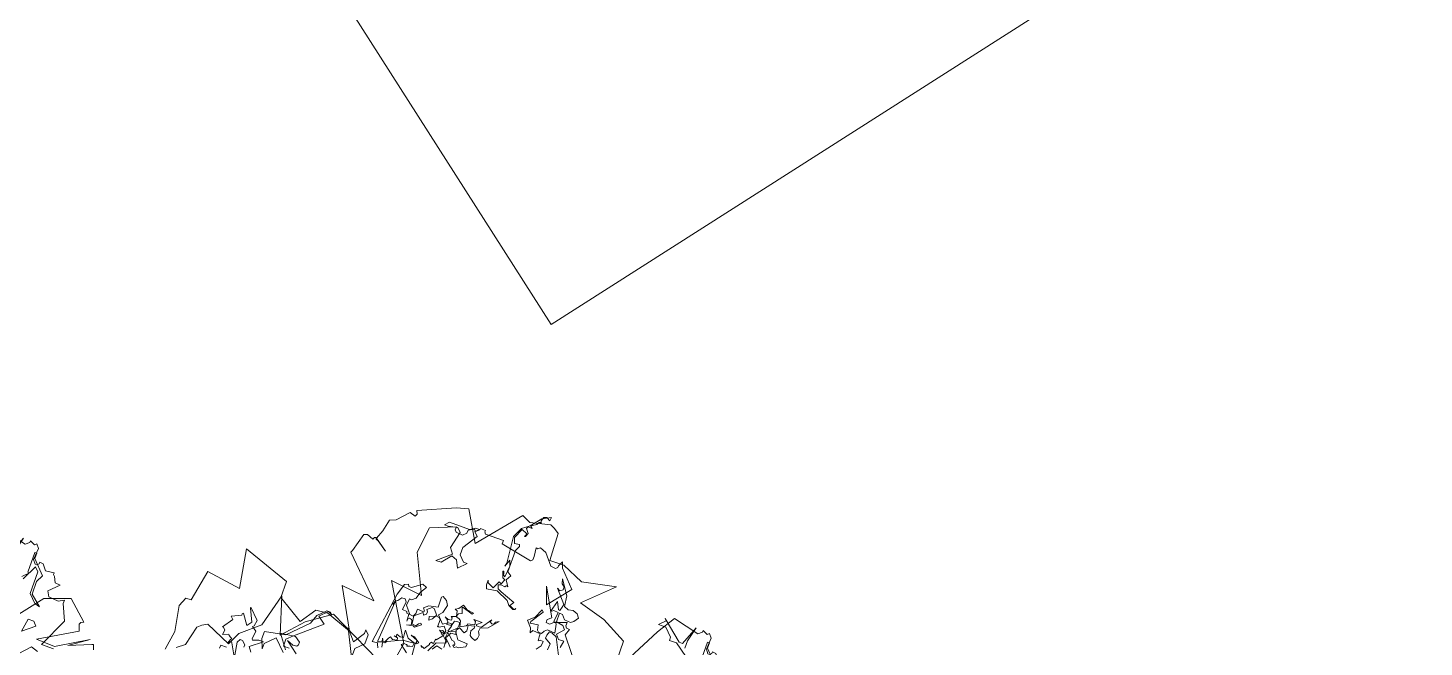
# Model space of a CAD drawing. Header units: metres. Extents: x -71 to 881, y -503 to 661.
# Drawn here: x 159.89 to 174.56, y 516.28 to 522.79 of the extents above; entities that cross this region are included whole.
import ezdxf

# ---------------------------------------------------------------- set-up
doc = ezdxf.new("R2010")
doc.units = ezdxf.units.M
doc.layers.add('04. Pisos', color=8, linetype='Continuous', lineweight=5)
doc.layers.add('ARBRE', color=100, linetype='Continuous', lineweight=13, true_color=0x00ff3f)

# ---------------------------------------------------------------- blocks, each defined once
blk = doc.blocks.new('WMF2', base_point=(0, 0.01))
at = {"color": 251, "lineweight": 0, "true_color": 0x636466}
for points in [[(81.23, -212.64), (86.45, -202.37)], [(99.88, -192.88), (107.36, -202.17), (106.64, -204.2), (107.63, -204.27), (108.14, -204.87), (108.06, -205.98), (111.91, -204.61), (112.96, -203.7), (114.06, -203.79), (114.16, -204.2), (114.12, -204.74), (112.93, -205.76), (117.77, -214.23), (115.81, -208.91), (110.13, -215.92), (115.04, -221.02), (115.66, -222.79), (116.35, -221.31), (116.39, -220.76), (116.99, -220.25), (118.51, -220.38), (121.42, -223.82), (123.45, -224.55), (124.06, -224.04), (124.6, -224.1), (124.28, -221.43), (124.37, -220.32), (124.97, -219.82), (134.84, -221.76), (134.73, -222.86), (140.59, -222.8), (140.98, -223.38), (140.96, -223.82), (142.59, -223.95), (142.62, -223.52), (143.7, -222.51), (144.2, -223.11), (145.93, -222.16), (146.02, -221.17), (147.09, -220.14), (149.19, -220.32), (149.69, -220.93), (149.6, -221.91), (157.24, -218.9), (158.3, -210.64), (152.62, -198.66), (162.76, -199.86), (152.65, -183.05), (154.26, -173.69), (175.85, -184.22), (183.13, -179.1), (188.97, -172.64), (192.5, -184.13), (195.26, -173.72), (200.97, -168.92), (202.85, -164.87), (210.8, -168.41), (212.43, -167.44), (213.62, -166.42), (215.13, -160.27), (217.5, -158.38)], [(50.55, -189.17), (54.41, -189.22), (50.23, -198.2), (52.48, -203.12), (52.39, -204.21), (54.12, -203.26), (57.28, -203.53), (58.15, -205.15), (55.25, -208.11), (56.89, -208.24), (57.74, -209.97), (58.25, -210.45), (58.2, -211), (60.88, -210.67), (62.28, -212.43), (63.37, -212.54), (63.42, -211.98), (64, -211.48), (64.56, -211.53), (65.45, -212.71), (65.14, -216.33), (66.13, -217.51), (66.73, -217.02), (68.24, -217.69), (68.28, -217.15), (69.45, -216.26), (77.76, -218.17), (81.23, -212.64), (81.23, -212.64)], [(162.25, -221.47), (162.55, -220.76), (164.41, -221.19), (167.6, -217.66), (169.53, -216.89), (170.28, -213.15), (171.44, -210.43), (167.5, -207.63), (170.63, -209.8), (171.33, -210.11), (171.53, -210.62), (172.06, -210.42), (172.36, -209.7), (174.37, -210.56), (175.39, -210.16), (176.98, -204.42), (177.29, -203.7), (165.65, -192.21), (176.34, -193.26), (169.52, -180.97), (177.55, -183.87), (181.35, -183.49), (184.59, -178.67), (192.69, -183.49), (192.69, -188.7), (207.51, -193.95), (205.44, -181.84), (216.23, -183.49), (218.11, -173.58), (219.76, -173.52), (220.92, -170.8), (219.49, -162.84), (220.49, -156.77)], [(38.94, -193.04), (39.56, -194.57), (39.97, -194.4), (46.81, -191.62), (41.05, -195.63), (50.47, -189.97), (56.38, -190.15), (44.99, -196.88), (45.76, -198.84), (45.47, -199.54), (44.55, -199.92), (50.64, -205.39), (58.51, -202.62), (66.66, -192.17)], [(89.7, -182.43), (90.01, -206.45), (97.85, -210.62), (106.23, -212.96), (97.57, -221.28), (108.11, -219.06), (114.95, -222), (119.42, -221.88), (119.84, -230.55), (121.43, -231.58), (122.86, -232.19), (129.04, -230.77), (131.8, -232.03), (142.53, -219.05), (147.98, -228.38), (151.61, -227.39), (162.65, -222.48), (162.25, -221.47), (162.25, -221.47)], [(110.5, -210.3), (109.11, -209.66), (107.56, -210.01), (106.1, -209.43), (105.21, -208.37), (106.3, -206.96), (107.08, -206.3), (109.11, -206.4), (110.23, -207.75), (111.21, -207.86), (111.17, -205.1), (108.98, -204.68), (108.09, -203.61), (109.95, -201.54), (108.82, -200.21), (107.05, -200.28), (107.47, -198.09)], [(107.17, -195.57), (109.76, -200.75), (111.21, -201.34), (112.19, -201.47), (112.55, -200.2), (112.63, -199.28), (110.76, -198.09), (110.9, -196.12)], [(114.19, -195.14), (113.09, -196.56), (112.98, -198.01), (113.96, -198.14), (114.51, -197.67), (114.61, -198.91), (114.58, -199.9), (117.07, -200.09), (117.61, -199.16), (118.02, -200.63), (119.62, -202.52), (117.74, -204.14), (116.53, -207), (116.04, -206.45), (118.58, -202.45), (118.63, -201.93), (116.12, -202.24), (115.77, -200.72), (115.3, -200.17), (114.31, -200.14), (113.77, -201.07), (112.93, -201.79), (110.47, -201.58), (110.98, -204.31), (111.44, -204.87), (111.97, -204.91), (111.68, -207.85), (113.17, -208.02), (114, -207.32), (112.98, -210.96), (111.87, -208.65), (111.36, -208.61), (111.05, -209.82), (110.92, -210.8), (114.34, -214.81), (113.44, -214.21), (112.61, -214.93), (112.58, -215.91), (113.47, -216.49), (113.87, -217.98), (110.96, -213.56), (110.5, -210.3), (110.5, -210.3)], [(186.28, -168.03), (189.83, -171.55), (192.73, -168.64), (192.73, -166.93), (193.83, -169.85), (193.83, -172.16), (187.38, -173.37), (181.55, -179.23), (180.45, -182.15), (178.13, -184.47), (176.91, -184.47), (176.31, -183.86), (177.52, -184.47), (179.84, -182.15), (177.52, -180.32), (185.07, -173.85), (186.89, -172.16), (186.89, -169.85), (185.07, -169.85)], [(182.48, -169.01), (186.32, -171.88), (184.25, -171.11), (183.02, -171.28), (182.66, -171.8), (182.73, -172.63), (184.43, -173.9), (189.08, -173.24), (185.87, -169.02)], [(204.93, -162.67), (204.93, -163.71), (203.13, -163.71)], [(200.21, -162.29), (202.01, -165.5), (202.37, -165.88), (203.13, -165.12), (202.75, -166.25), (202.37, -166.64), (203.5, -167.31), (203.82, -167.68), (205.6, -166.93), (205.31, -168.42), (205.98, -169.09), (206.34, -169.09), (204.18, -172.31), (204.93, -173.05), (202.01, -174.48), (202.01, -174.86), (201.7, -175.24), (199.54, -172.01), (198.43, -173.43), (200.21, -177.4), (200.21, -177.69), (197, -174.48), (197.38, -172.69), (197.76, -172.31), (196.33, -171.27), (196.63, -168.73), (196.33, -168.42), (194.53, -169.09), (193.04, -169.09), (196.63, -166.25), (195.57, -164.83)], [(198.12, -165.5), (198.12, -166.25), (199.17, -167.31), (199.92, -167.31), (200.59, -166.25), (199.92, -162.29)], [(137.96, -187.04), (138.47, -187.64), (138.27, -187.81), (137.93, -187.74), (138.03, -188.28), (138.55, -188.89), (139.2, -188.95), (140.91, -190.59), (141.25, -190.57), (141.38, -189.16), (139.54, -187.38), (139.07, -186.81)], [(144.01, -184.38), (142.96, -185.86), (141.2, -185.39)], [(140.77, -186.02), (140.94, -188.21), (142.43, -189.6), (142.8, -189.62), (143.13, -190.05), (142.18, -190.14), (141.95, -191.03), (142.93, -192.19), (144.24, -191.39), (144.58, -191.45), (144.78, -191.29), (144.74, -193.64), (145.22, -194.21), (146.33, -194.31), (146.97, -193.1), (147.96, -192.3), (148.2, -193.41), (146.53, -194.15), (146.12, -194.49), (147.57, -196.24), (148.3, -196.27), (149.64, -195.16), (149.18, -194.59), (149.23, -193.84), (150.01, -193.2), (150.32, -193.98), (152.67, -192.02), (152.33, -189.62), (152.2, -189.45), (151.09, -189.35), (150.48, -190.21), (149.91, -190.68), (149.57, -190.27), (151.32, -188.81), (151.86, -189.06), (153.85, -188.7), (152.77, -188.98), (152.4, -189.29), (152.8, -190.62), (152.94, -190.78), (153.69, -190.85), (154.05, -190.54), (154.11, -189.8), (154.29, -191.99), (154.99, -192.09), (155.13, -192.59), (156.55, -192.72), (156.32, -195.25), (156.96, -196.02), (157.91, -195.93), (158.87, -194.78), (159.49, -194.28), (159.79, -193.07), (159.51, -193.9), (160.36, -181.18), (160.3, -180.89), (159.09, -181.29), (159.32, -182.35), (159.11, -182.21), (158.95, -181.51), (158.27, -181.62), (157.59, -183.02), (157.18, -183.64), (156.35, -183.07), (154.92, -183.39), (155.08, -184.08), (156.2, -184.24), (155.47, -184.34), (155.62, -185.07), (154.42, -184.57), (153.35, -184.75), (153.51, -186.38), (153.6, -187.08), (151.95, -185.01), (149.99, -184.32), (149.29, -184.43), (149.15, -184.65), (149.29, -185.38), (151.47, -186.21), (150.33, -186.08), (148.46, -184.81), (149.07, -184.27), (149.41, -184.25), (148.91, -178.66)], [(146.96, -183.8), (147.57, -184.22), (146.37, -183.73), (145.25, -185.38), (145.32, -185.75), (144.9, -186.35), (144.5, -186.09), (144.14, -186.16), (144.04, -187.62), (143.83, -187.48), (142.52, -189.03), (142.08, -189.67), (142.11, -190.02), (143.28, -190.18), (143.89, -190.6), (142.85, -190.79), (141.99, -190.19), (138.87, -193), (138.74, -194.12), (138.82, -194.82), (139.8, -194.84), (140.46, -194.71), (140.93, -193.17), (142.31, -192.91), (142.34, -193.82), (143.01, -194.6), (143.63, -195.01), (142.43, -194.52), (141.41, -194.72), (141.51, -195.42), (141.95, -195.71), (141.09, -196.03), (140.4, -196.21), (140.74, -197.98), (141.5, -198.18), (140.55, -198.74), (139.52, -200.23), (138.03, -199.22), (135.82, -198.91), (136.11, -198.49), (139.38, -199.5), (139.74, -199.42), (139.04, -197.73), (140.05, -197.19), (140.36, -196.75), (140.18, -196.05), (139.41, -195.86), (138.75, -195.42), (138.41, -193.65), (136.6, -194.53), (136.31, -194.97), (136.38, -195.33), (134.28, -195.7), (134.46, -196.76), (135.1, -197.22), (132.37, -197.2), (133.77, -195.99), (133.7, -195.63), (132.79, -195.64), (132.09, -195.74), (129.95, -198.9), (130.18, -198.17), (129.52, -197.73), (128.84, -197.89), (128.6, -198.62), (127.64, -199.19), (130.16, -196.3), (132.35, -195.35), (132.53, -194.25), (131.99, -193.25), (132.12, -192.12), (132.68, -191.29), (133.87, -191.79), (134.49, -192.21), (134.79, -193.63), (134.09, -194.68), (134.18, -195.38), (136.09, -194.82), (135.98, -193.22), (136.53, -192.38), (138.34, -193.29), (139.06, -192.24), (138.68, -191.03), (140.3, -190.91), (141.35, -188.87), (140.74, -188.44), (140.72, -187.54), (143.51, -186.63), (145.06, -183.4)], [(150.94, -180.67), (153.31, -182.54), (152.7, -183.08), (151.76, -183.04), (151.56, -182.89), (151.5, -182.59), (150.64, -182.91), (149.91, -183.05), (149.78, -184.18), (153.37, -183.87), (157.76, -181.91), (158.22, -181.26), (158.87, -181.13), (158.61, -179.74)], [(159.63, -179.15), (160.17, -180.16), (160.23, -180.53), (161.97, -180.37), (159.66, -196.47), (158.58, -199.98), (157.43, -200.58), (157.16, -199.85), (156.26, -199.9), (153.31, -201.99), (151.94, -201.5), (153.21, -199.48), (153.79, -197.33), (154.96, -196.37), (155.66, -196.47), (155.88, -194.31), (153.91, -191.96), (152.87, -191.86), (152.36, -192.9), (152.27, -194.36), (150.48, -194.18), (150.11, -194.49), (150.75, -195.26), (149.38, -196.4), (146.61, -197.04), (146.66, -200.28), (146.27, -200.62), (144.88, -199.79), (144.11, -198.43), (144.72, -195.93), (145.72, -194.82), (143.6, -192.6), (142.05, -193.54), (141.19, -193.65), (140.84, -192.91), (141.38, -191.16), (138.98, -191.83), (137.57, -189.7), (134.5, -189.55), (134.6, -188.51), (136.69, -187.48), (137.39, -187.51), (137.76, -187.2)], [(167.3, -178.31), (164.99, -181.83), (164.99, -183.07), (163.76, -181.83), (163.76, -178.92), (166.2, -176.6), (166.2, -173.68), (170.22, -181.83), (167.3, -178.31), (167.3, -178.31)], [(60.16, -184.05), (57.09, -187.45), (54.82, -186.75)], [(59.05, -195.06), (57.96, -193.84), (61.5, -190.92), (60.89, -195.06), (59.05, -195.06), (59.05, -195.06)], [(62.92, -202.64), (62.92, -209.57), (64.13, -210.8), (66.44, -206.05)], [(70.59, -208.49), (74.6, -211.4), (76.92, -211.4), (76.92, -212.49), (79.35, -214.81), (81.66, -214.81), (79.84, -216.64), (80.44, -217.25), (73.99, -211.89), (72.89, -211.89), (70.59, -217.73), (71.68, -213.12), (71.68, -210.8)], [(67.05, -206.67), (65.23, -208.49), (65.83, -208.49), (65.83, -214.81), (65.23, -214.81), (65.23, -213.12), (61.21, -208.97), (62.31, -206.67), (62.31, -202.64), (58.89, -199.71), (60.6, -200.21), (62.92, -202.64), (62.92, -202.64)], [(128.63, -229.85), (130.85, -228.1), (132.31, -224.99), (131.45, -216.73), (131.71, -215.63), (130.94, -217.85), (130.31, -216.16), (130.6, -212.58), (131.48, -213.21), (131.19, -213.31), (131.49, -214.13), (131.79, -214.02), (131.07, -212.08), (130.28, -211.7), (130.98, -210.18), (131.77, -210.56), (132.87, -208.24), (134.78, -209.13), (135.09, -209.95), (135.09, -208.36), (134.68, -207.25), (131.36, -207.8), (127.52, -206.02), (126.48, -204.8), (124.97, -204.1), (124.38, -204.31), (124.19, -204.71), (124.67, -204.21), (126.19, -204.91), (125.4, -206.21), (130.16, -207.96), (131.33, -208.46), (131.74, -209.57), (130.87, -209.89), (129.57, -209.78), (129.36, -210.13), (129.07, -210.23), (128.75, -210.08), (129.97, -211.82), (128.98, -213.46), (130.3, -214.3), (130.27, -221.28), (129.57, -222.8), (129.78, -223.38), (131.29, -223.17), (131.93, -224.86), (130.51, -227.9), (128.94, -227.21), (128.82, -226.92), (129.2, -226.13), (128.91, -226.23), (128.41, -227.4), (129.45, -228.63), (129.11, -229.36), (127.81, -229.23), (128.24, -229.68), (128.34, -229.97), (126.82, -230.86), (126.44, -231.65), (126.15, -231.77), (125.75, -231.58), (126.06, -232.39), (125.56, -233.58), (124.75, -233.87), (123.53, -233.31), (123.33, -234.38), (126.03, -233.07), (128.63, -229.85), (128.63, -229.85)], [(147.98, -213.1), (150.4, -210.17), (152.11, -210.17), (147.98, -213.72), (149.19, -215.41), (147.98, -220.65), (149.19, -221.87), (152.11, -221.27), (153.32, -221.27), (152.11, -222.48), (145.66, -222.48), (143.95, -223.57), (142.74, -223.57), (143.95, -222.48), (142.74, -221.27), (145.66, -216.64), (145.66, -214.32), (143.95, -212.49), (142.74, -212.49), (145.04, -210.17), (146.26, -212.49), (147.98, -213.1), (147.98, -213.1)]]:
    blk.add_lwpolyline(points, dxfattribs=at)

msp = doc.modelspace()

# ---------------------------------------------------------------- linework, layer by layer
at = {"layer": '04. Pisos'}
for p in [(159.903, 528.269), (177.697, 527.521)]:
    msp.add_line(p, (165.388, 519.67), dxfattribs=at)

# ---------------------------------------------------------------- block references
at = {"layer": 'ARBRE', "color": 251, "lineweight": 5, "true_color": 0x636466, "xscale": 0.03451886634015593, "yscale": 0.03451886634015593, "zscale": 0.03451886634015593, "rotation": 160.1685466476646}
for p in [(159.583, 509.529), (166.653, 508.587)]:
    msp.add_blockref('WMF2', p, dxfattribs=at)

doc.saveas('drawing.dxf')
